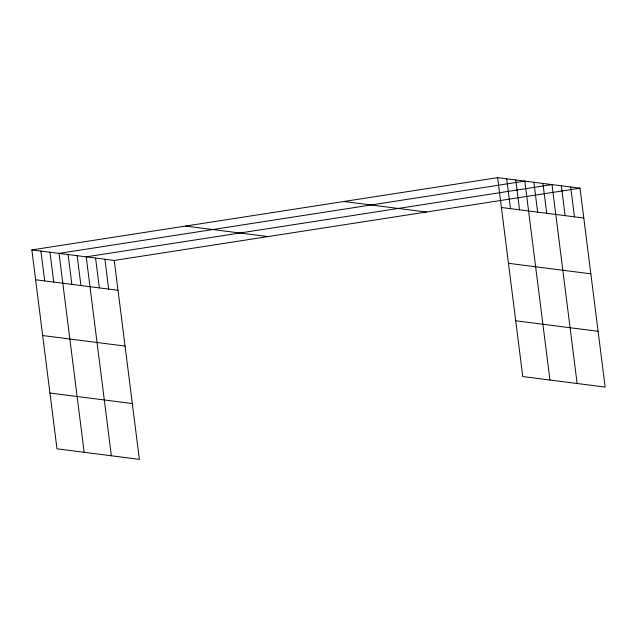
<?xml version="1.0" encoding="UTF-8"?>
<svg xmlns="http://www.w3.org/2000/svg" width="637" height="637" viewBox="0 0 637 637"><rect width="100%" height="100%" fill="white"/><g stroke="black" fill="none" stroke-linecap="round" stroke-linejoin="round"><path stroke-width="0.96" d="M31.85 249.911L114.238 260.437L139.368 459.349L56.98 448.822L31.85 249.911L497.632 177.651L580.02 188.178L605.15 387.089L522.762 376.563L497.632 177.651M114.238 260.437L580.02 188.178M501.399 207.503L583.795 218.029M343.924 201.499L426.312 212.025M508.453 263.296L590.841 273.822M185.558 226.063L267.946 236.59M515.715 320.777L598.103 331.304M35.624 279.762L118.012 290.289M42.671 335.548L125.059 346.082M49.933 393.029L132.321 403.555M570.68 186.983L574.455 216.835M561.348 185.789L565.115 215.64M577.138 383.514L552.008 184.595L86.226 256.854L111.356 455.774M542.947 183.44L546.713 213.291M533.886 182.286L537.652 212.137M549.946 380.042L524.816 181.123L59.042 253.383L84.164 452.294M515.755 179.968L519.529 209.82M506.694 178.806L510.468 208.657M104.906 259.243L108.672 289.094M95.566 258.049L99.34 287.9M77.165 255.7L80.939 285.551M68.103 254.537L71.87 284.389M49.973 252.22L53.747 282.08M40.911 251.066L44.686 280.917"/></g></svg>
